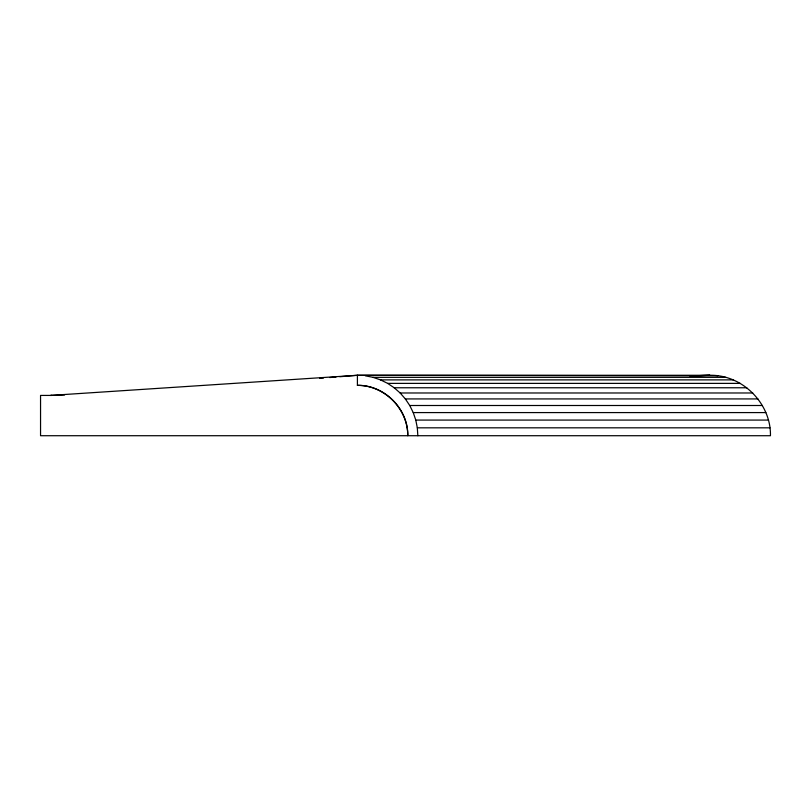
<?xml version="1.0" encoding="UTF-8"?>
<svg xmlns="http://www.w3.org/2000/svg" width="811" height="811" viewBox="0 0 811 811"><rect width="100%" height="100%" fill="white"/><g stroke="black" fill="none" stroke-linecap="round" stroke-linejoin="round"><path stroke-width="1.22" d="M319.696 378.372L323.467 378.058M329.753 377.541L336.038 377.034M339.809 376.72L357.408 375.28L710.02 375.28C742.318 374.601 771.129 403.412 770.45 435.72L40.55 435.72L40.55 395.423L51.884 395.423M717.907 375.797L357.408 375.28L50.627 395.423L64.545 395.008M692.29 375.878L710.02 375.28L689.766 375.899M365.295 375.797L373.05 377.348L725.663 377.348M373.05 377.348L380.531 379.883L733.144 379.883M380.531 379.883L387.628 383.38L740.23 383.38M387.628 383.38L394.197 387.77L746.809 387.77M394.197 387.77L400.137 392.98L752.75 392.98M400.137 392.98L405.348 398.931L757.961 398.931M405.348 398.931L409.737 405.5L762.35 405.5M409.737 405.5L413.235 412.586L765.848 412.586M413.235 412.586L415.779 420.078L768.392 420.078M415.779 420.078L417.32 427.823L769.933 427.823M357.408 385.357C384.323 384.789 408.328 408.795 407.771 435.72C407.933 408.764 384.363 385.184 357.408 385.357L357.408 375.28M417.32 427.823L417.837 435.72"/></g></svg>
